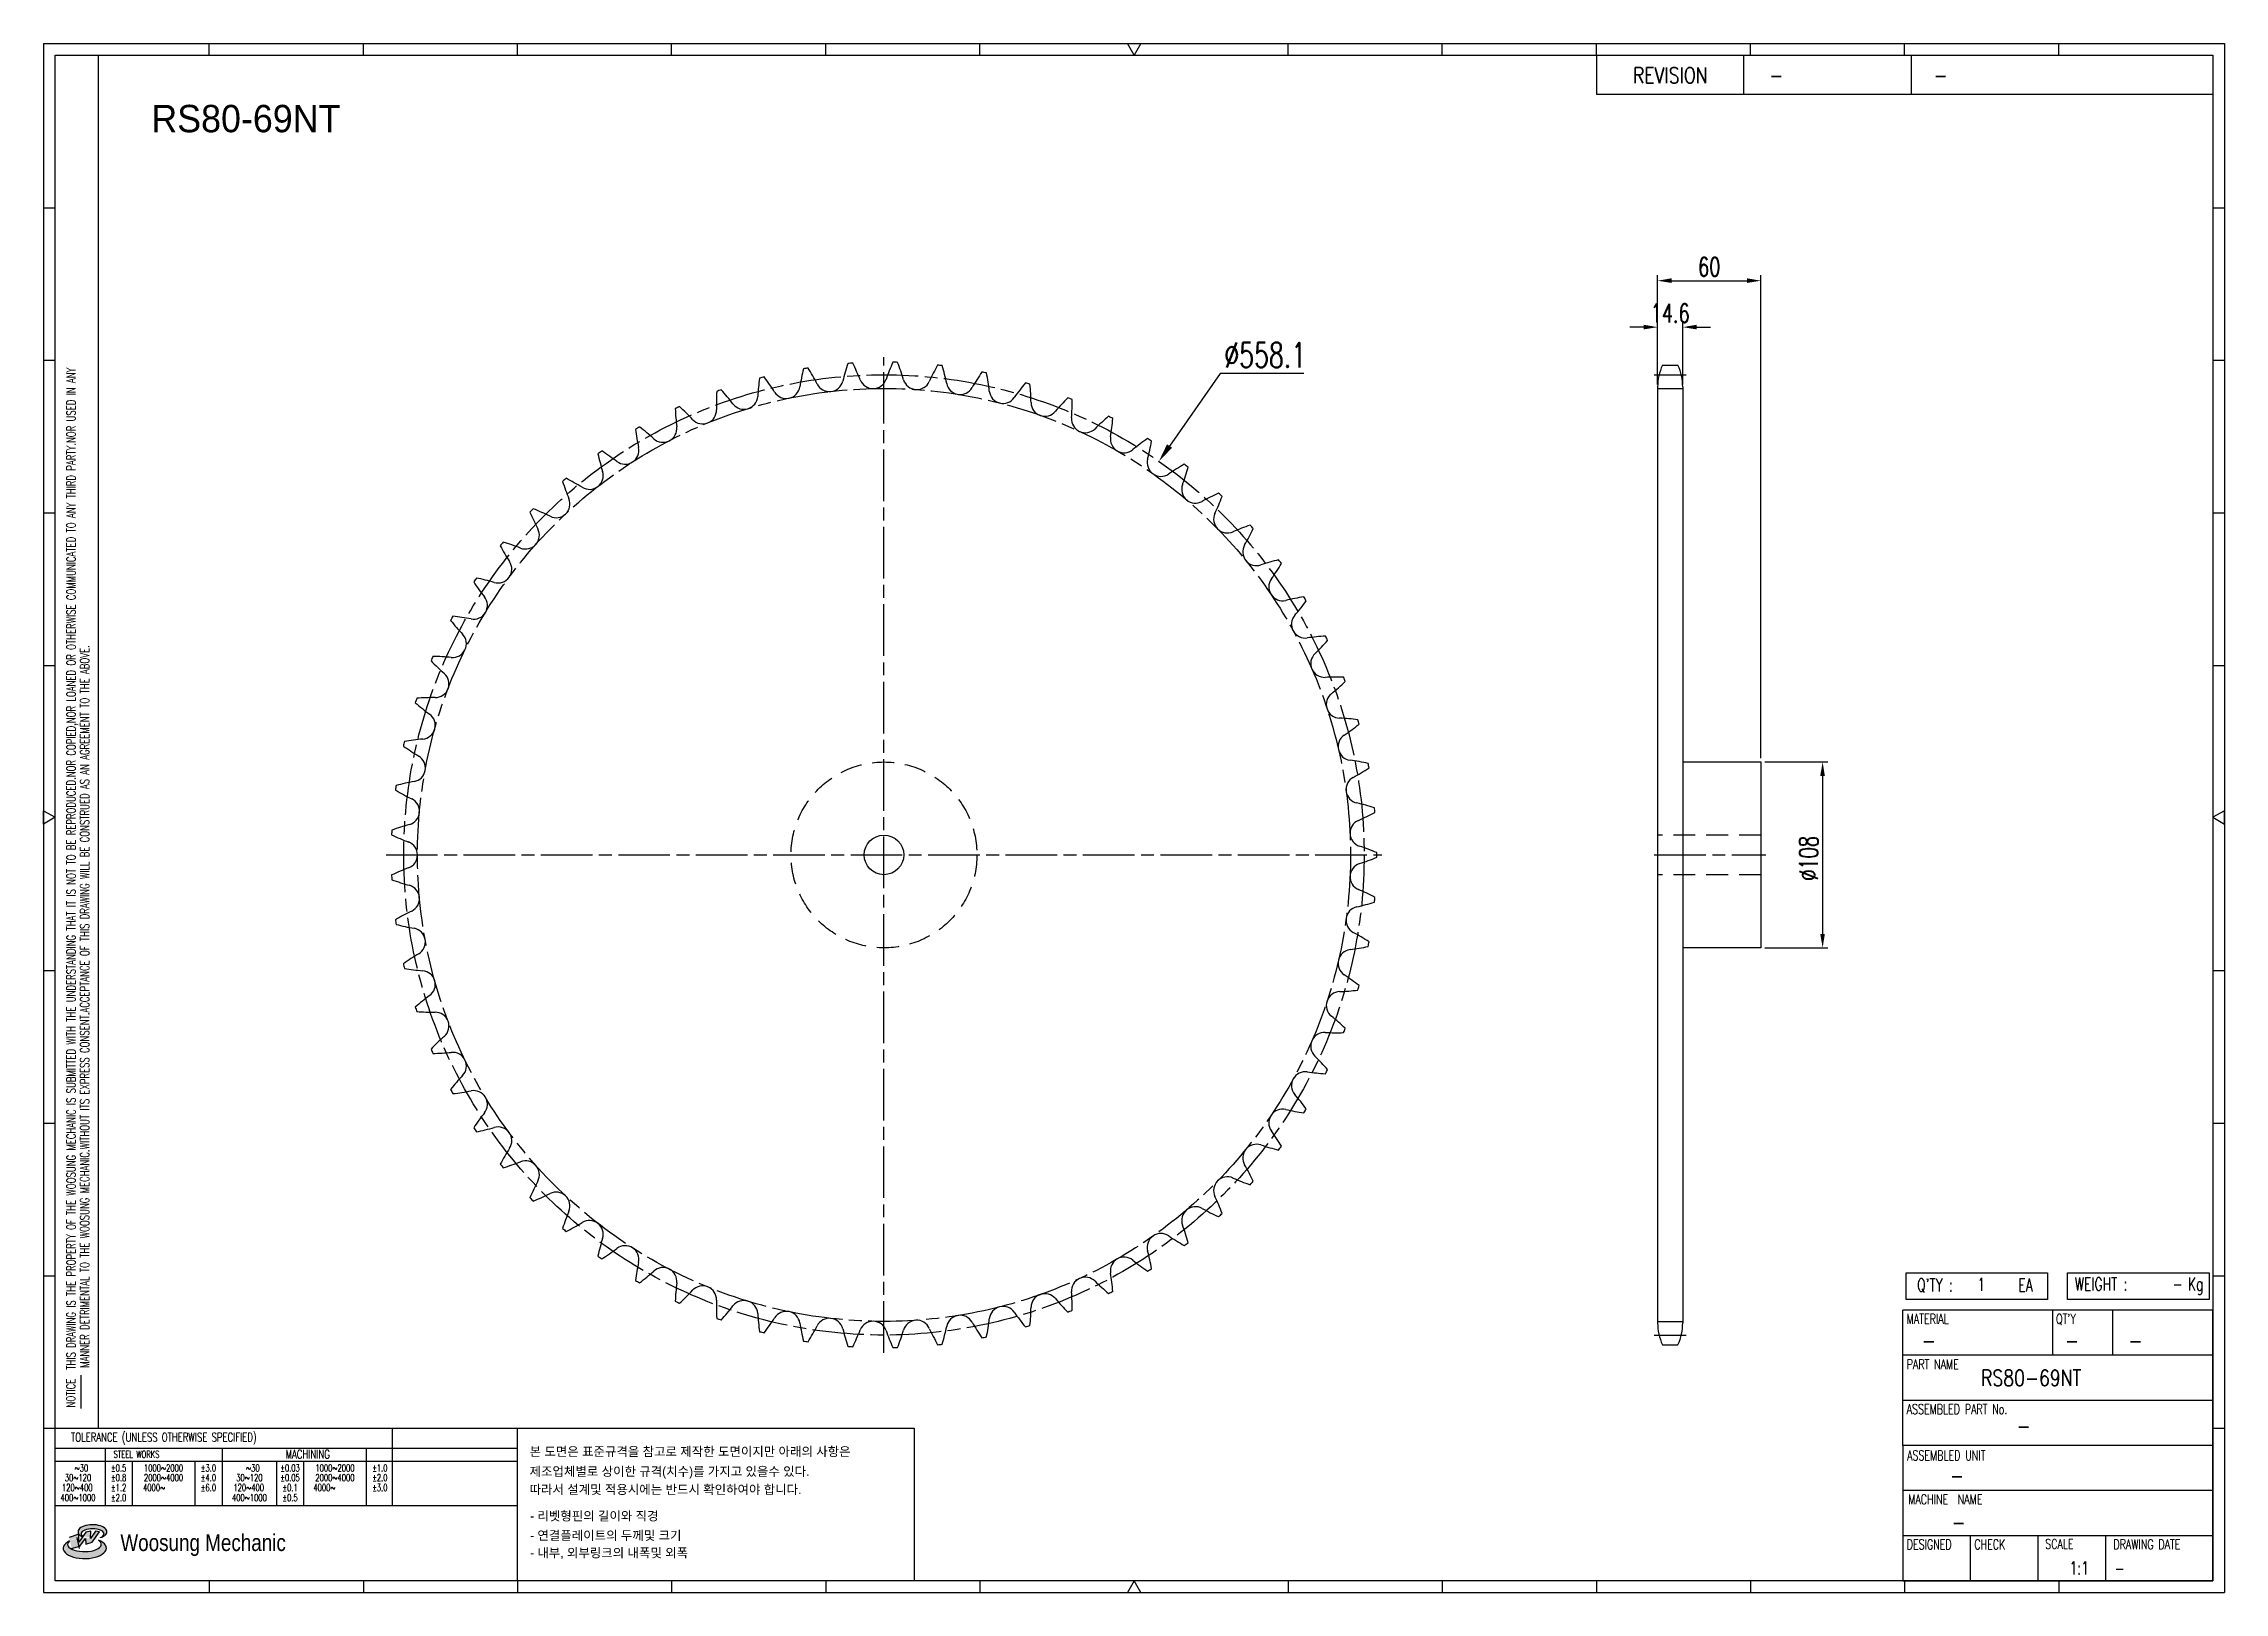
# Model space of a CAD drawing. Header units: millimetres. Extents: x 26814 to 28081, y 33 to 933.
import ezdxf
from ezdxf.enums import TextEntityAlignment as Align

# ---------------------------------------------------------------- set-up
doc = ezdxf.new("R2010")
doc.units = ezdxf.units.MM
for name, pattern in [('AM_ISO08W050', [18, 12, -1.5, 3, -1.5]), ('AM_ISO08W050x2', [9, 6, -0.75, 1.5, -0.75]), ('HIDDEN', [9.525, 6.35, -3.175])]:
    doc.linetypes.add(name, pattern=pattern)
doc.layers.get('Defpoints').update_dxf_attribs({"color": 80})
doc.layers.add('CL2', color=4, linetype='AM_ISO08W050', lineweight=25)
for name, color, linetype in [('HL', 2, 'HIDDEN'), ('LOGO', 7, 'Continuous'), ('S-DIM', 7, 'Continuous'), ('TITLE', 7, 'Continuous')]:
    doc.layers.add(name, color=color, linetype=linetype)
doc.styles.add('HAN', font='ROMANS.shx', dxfattribs={"width": 0.7, "bigfont": 'whgtxt.shx'})
doc.styles.add('HKD_ST2', font='romans.shx', dxfattribs={"width": 0.7, "height": 4, "bigfont": '@extfont2.shx'})
doc.styles.add('HSG', font='SIMPLEX.shx', dxfattribs={"width": 0.7, "bigfont": 'HSG.shx'})
doc.styles.add('MtXpl_', font='Gulim.ttf')
doc.styles.add('SLDTEXTSTYLE4', font='arial.ttf', dxfattribs={"width": 0.8})
doc.dimstyles.new('APP23', dxfattribs={"dimscale": 4.5, "dimtxt": 2.4, "dimasz": 1.8, "dimexe": 0.7, "dimexo": 0.5, "dimgap": 0.6, "dimtad": 1, "dimtoh": 1, "dimdec": 1, "dimrnd": 0.01, "dimzin": 9, "dimdsep": 46, "dimtxsty": 'HSG', "dimcen": 0, "dimclrd": 1, "dimclre": 1, "dimclrt": 256, "dimazin": 2, "dimtp": 1, "dimtm": 1, "dimtfac": 0.5, "dimtdec": 1, "dimtix": 1, "dimtofl": 0, "dimtmove": 0, "dimatfit": 3, "dimfxl": 0, "dimtvp": 1, "dimtolj": 2, "dimlwd": -1, "dimlwe": -1, "dimarcsym": 0})
doc.dimstyles.new('APP28', dxfattribs={"dimscale": 6, "dimtxt": 2.4, "dimasz": 1.8, "dimexe": 0.7, "dimexo": 0.5, "dimgap": 0.6, "dimtad": 1, "dimtoh": 1, "dimdec": 1, "dimrnd": 0.01, "dimzin": 9, "dimdsep": 46, "dimtxsty": 'HSG', "dimcen": 0, "dimclrd": 1, "dimclre": 1, "dimclrt": 256, "dimazin": 2, "dimtp": 1, "dimtm": 1, "dimtfac": 0.5, "dimtdec": 1, "dimtofl": 0, "dimtmove": 0, "dimatfit": 3, "dimfxl": 0, "dimtvp": 1, "dimtolj": 2, "dimlwd": -1, "dimlwe": -1, "dimarcsym": 0})

# ---------------------------------------------------------------- blocks, each defined once
blk = doc.blocks.new('MASTER')
at = {"layer": 'LOGO'}
h = blk.add_hatch(color=10, dxfattribs=at)
h.paths.add_polyline_path([(1.544, 35.177), (1.554, 34.966), (1.779, 35.034), (2.054, 35.422), (1.908, 35.446), (1.728, 35.167), (1.741, 35.439), (1.547, 35.405), (1.292, 35.041), (1.295, 35.33), (0.943, 35.208), (1.03, 34.8), (1.336, 34.885)])
edge = h.paths.add_edge_path()
edge.add_ellipse((1.795, 35.421), major_axis=(-0.53, 0), ratio=0.487785, start_angle=122.36065, end_angle=403.39574)
edge.add_line((1.411, 35.244), (1.419, 35.261))
edge.add_ellipse((1.798, 35.344), major_axis=(-0.423, 0), ratio=0.444396, start_angle=131.58977, end_angle=386.19408, ccw=False)
edge = h.paths.add_edge_path()
edge.add_ellipse((1.512, 34.815), major_axis=(-0.793, 0), ratio=0.480113, start_angle=314.67633, end_angle=590.85213)
edge.add_ellipse((1.501, 34.958), major_axis=(-0.62, 0), ratio=0.43311, start_angle=331.7024, end_angle=574.42495, ccw=False)
at = {"color": 140}
for p, q in [((0, 90.118), (80.15, 90.118)), ((0, 90.118), (0, 33.191)), ((80.15, 90.118), (80.15, 33.191)), ((57.068, 89.693), (57.068, 88.246)), ((62.47, 89.693), (62.47, 88.246)), ((68.635, 89.693), (68.635, 88.246)), ((79.725, 88.246), (57.068, 88.246)), ((68.449, 43.961), (68.449, 44.936)), ((68.449, 44.936), (73.654, 44.936)), ((73.654, 44.936), (73.654, 43.961)), ((74.39, 43.961), (74.39, 44.936)), ((74.39, 44.936), (79.595, 44.936)), ((79.595, 44.936), (79.595, 43.961)), ((68.336, 38.59), (68.336, 43.563)), ((79.725, 43.563), (68.336, 43.563)), ((73.654, 43.961), (68.449, 43.961)), ((73.827, 43.563), (73.827, 41.905)), ((79.595, 43.961), (74.39, 43.961)), ((76.037, 43.563), (76.037, 41.905)), ((79.725, 38.59), (79.725, 43.563)), ((79.725, 41.905), (68.336, 41.905)), ((79.725, 40.248), (68.336, 40.248)), ((68.336, 38.59), (68.336, 33.616)), ((79.725, 38.59), (68.336, 38.59)), ((79.725, 33.616), (79.725, 38.59)), ((79.725, 36.932), (68.336, 36.932)), ((79.725, 35.274), (68.336, 35.274)), ((70.822, 33.616), (70.822, 35.274)), ((73.309, 33.616), (73.309, 35.274)), ((75.796, 33.616), (75.796, 35.274)), ((0, 33.191), (80.15, 33.191)), ((68.336, 33.616), (79.725, 33.616))]:
    blk.add_line(p, q, dxfattribs=at)
for p, q in [((6.089, 89.693), (6.089, 90.118)), ((11.753, 89.693), (11.753, 90.118)), ((17.418, 89.693), (17.418, 90.118)), ((23.082, 89.693), (23.082, 90.118)), ((28.746, 89.693), (28.746, 90.118)), ((34.411, 89.693), (34.411, 90.118)), ((45.739, 89.693), (45.739, 90.118)), ((51.404, 89.693), (51.404, 90.118)), ((57.068, 89.693), (57.068, 90.118)), ((62.732, 89.693), (62.732, 90.118)), ((68.397, 89.693), (68.397, 90.118)), ((74.061, 89.693), (74.061, 90.118)), ((0, 84.085), (0.425, 84.085)), ((79.725, 84.085), (80.15, 84.085)), ((0, 78.478), (0.425, 78.478)), ((79.725, 78.478), (80.15, 78.478)), ((0, 72.87), (0.425, 72.87)), ((79.725, 72.87), (80.15, 72.87)), ((0, 67.262), (0.425, 67.262)), ((79.725, 67.262), (80.15, 67.262)), ((0, 56.047), (0.425, 56.047)), ((79.725, 56.047), (80.15, 56.047)), ((0, 50.439), (0.425, 50.439)), ((79.725, 50.439), (80.15, 50.439)), ((0, 44.832), (0.425, 44.832)), ((79.725, 44.832), (80.15, 44.832)), ((1.377, 39.947), (1.377, 41.174)), ((0, 39.224), (0.425, 39.224)), ((79.725, 39.224), (80.15, 39.224)), ((6.089, 33.616), (6.089, 33.191)), ((11.753, 33.616), (11.753, 33.191)), ((17.418, 33.616), (17.418, 33.191)), ((23.082, 33.616), (23.082, 33.191)), ((28.746, 33.616), (28.746, 33.191)), ((34.411, 33.616), (34.411, 33.191)), ((45.739, 33.616), (45.739, 33.191)), ((51.404, 33.616), (51.404, 33.191)), ((57.068, 33.616), (57.068, 33.191)), ((62.732, 33.616), (62.732, 33.191)), ((68.397, 33.616), (68.397, 33.191)), ((74.061, 33.616), (74.061, 33.191))]:
    blk.add_line(p, q)
at = {"color": 2}
for p, q in [((2.017, 39.224), (2.017, 89.693)), ((0.425, 39.224), (17.418, 39.224)), ((0.425, 38.487), (17.418, 38.487)), ((2.257, 38.487), (2.257, 36.382)), ((6.557, 38.5), (6.557, 36.382)), ((11.857, 38.487), (11.857, 36.382)), ((12.816, 39.224), (12.816, 36.382)), ((17.418, 33.616), (17.418, 39.224)), ((0.425, 38.012), (17.418, 38.012)), ((3.257, 38.012), (3.257, 36.382)), ((5.557, 38.012), (5.557, 36.382)), ((8.557, 38.012), (8.557, 36.382)), ((9.557, 38.026), (9.557, 36.382)), ((0.425, 36.382), (17.418, 36.382))]:
    blk.add_line(p, q, dxfattribs=at)
for points in [[(40.075, 89.693), (39.83, 90.118), (40.32, 90.118)], [(0.425, 61.679), (0, 61.433), (0, 61.924)], [(79.725, 61.679), (80.15, 61.433), (80.15, 61.924)], [(40.075, 33.616), (39.83, 33.191), (40.32, 33.191)]]:
    blk.add_lwpolyline(points, close=True)
at = {"color": 140}
blk.add_lwpolyline([(0.425, 89.693), (79.725, 89.693), (79.725, 33.616), (0.425, 33.616)], close=True, dxfattribs=at)
at = {"layer": 'LOGO'}
for p, q in [((1.295, 35.33), (0.943, 35.208)), ((1.547, 35.405), (1.292, 35.041)), ((1.292, 35.041), (1.295, 35.33)), ((1.741, 35.439), (1.547, 35.405)), ((1.908, 35.446), (1.728, 35.167)), ((1.728, 35.167), (1.741, 35.439)), ((1.779, 35.034), (2.054, 35.422)), ((2.054, 35.422), (1.908, 35.446)), ((1.03, 34.8), (1.336, 34.885)), ((1.224, 35.208), (1.311, 34.8)), ((1.224, 35.208), (1.224, 35.208)), ((1.336, 34.885), (1.544, 35.177)), ((1.419, 35.261), (1.411, 35.244)), ((1.544, 35.177), (1.554, 34.966)), ((1.554, 34.966), (1.779, 35.034))]:
    blk.add_line(p, q, dxfattribs=at)
for centre, major_axis, ratio, start_param, end_param in [((1.795, 35.421), (-0.53, 0), 0.487785, 2.135596, 7.040584), ((1.798, 35.344), (-0.423, 0), 0.444396, 2.296675, 6.740358), ((1.512, 34.815), (-0.793, 0), 0.480113, 5.492138, 10.312315), ((1.501, 34.958), (-0.62, 0), 0.43311, 5.789299, 10.025607)]:
    blk.add_ellipse(centre, major_axis=major_axis, ratio=ratio, start_param=start_param, end_param=end_param, dxfattribs=at)
for s, height, style, width, p in [('REVISION', 0.5806, 'HAN', 0.8, (58.415, 88.664)), ('-', 0.581, 'HAN', 0.8, (63.426, 88.664)), ('-', 0.581, 'HAN', 0.8, (69.468, 88.664)), ("Q'TY : ", 0.4746, 'HKD_ST2', 0.7, (68.857, 44.253)), ('1', 0.475, 'HKD_ST2', 0.7, (71.071, 44.275)), ('EA', 0.4746, 'HKD_ST2', 0.7, (72.578, 44.253)), ('WEIGHT : ', 0.4746, 'HKD_ST2', 0.7, (74.65, 44.286)), ('Kg', 0.4746, 'HKD_ST2', 0.7, (78.807, 44.286)), ('-', 0.581, 'HAN', 0.8, (69.029, 42.157)), ('-', 0.581, 'HAN', 0.8, (74.289, 42.157)), ('-', 0.581, 'HAN', 0.8, (76.623, 42.157)), ('-', 0.581, 'HAN', 0.8, (72.515, 39.013)), ('-', 0.581, 'HAN', 0.8, (70.067, 37.189)), ('-', 0.581, 'HAN', 0.8, (70.126, 35.48)), ('1:1', 0.4746, 'HKD_ST2', 0.7, (74.458, 33.848)), ('-', 0.475, 'HKD_ST2', 0.7, (76.112, 33.837))]:
    blk.add_text(s, height=height, dxfattribs=dict(style=style, width=width)).set_placement(p)
at = {"color": 6, "style": 'HKD_ST2', "width": 0.7}
for s, p in [(' THIS DRAWING IS THE PROPERTY OF THE WOOSUNG MECHANIC IS SUBMITTED WITH THE UNDERSTANDING THAT IT IS NOT TO BE REPRODUCED.NOR COPIED,NOR LOANED OR OTHERWISE COMMUNICATED TO ANY THIRD PARTY.NOR USED IN ANY', (1.173, 41.217)), ('MANNER DETRIMENTAL TO THE WOOSUNG MECHANIC.WITHOUT ITS EXPRESS CONSENT.ACCEPTANCE OF THIS DRAWING WILL BE CONSTRUED AS AN AGREEMENT TO THE ABOVE.', (1.672, 41.447))]:
    blk.add_text(s, height=0.326266, rotation=90, dxfattribs=at).set_placement(p)
at = {"style": 'HKD_ST2', "width": 0.7}
blk.add_text('-', height=0.475, dxfattribs=at).set_placement((78.613, 44.286), align=Align.RIGHT)
at = {"color": 254, "style": 'HKD_ST2', "width": 0.7}
for s, height, p in [('MATERIAL', 0.3651, (68.474, 43.425)), ("QT'Y", 0.3651, (73.965, 43.425)), ('PART NAME', 0.3651, (68.474, 41.756)), ('ASSEMBLED PART No.', 0.36511, (68.474, 40.109)), ('ASSEMBLED UNIT', 0.36511, (68.49, 38.408)), ('MACHINE  NAME', 0.36511, (68.532, 36.794)), ('DESIGNED', 0.3651, (68.474, 35.136)), ('CHECK', 0.3651, (70.961, 35.136)), ('SCALE', 0.3651, (73.566, 35.153)), ('DRAWING DATE', 0.36511, (76.071, 35.141))]:
    blk.add_text(s, height=height, dxfattribs=at).set_placement(p, align=Align.TOP_LEFT)
at = {"style": 'HKD_ST2', "width": 0.7}
blk.add_text('NOTICE', height=0.3263, rotation=90, dxfattribs=at).set_placement((1.163, 39.988))
blk.add_text('TOLERANCE (UNLESS OTHERWISE SPECIFIED)', height=0.32627, dxfattribs=at).set_placement((4.417, 38.896), align=Align.MIDDLE_CENTER)
at = {"color": 4, "style": 'HKD_ST2', "width": 0.7}
for s, height, p in [('%%12630', 0.261, (1.389, 37.762)), ('1000%%1262000', 0.26101, (4.407, 37.762)), ('%%12630', 0.261, (7.689, 37.762)), ('1000%%1262000', 0.26101, (10.707, 37.762)), ('120%%126400', 0.26101, (1.237, 37.045)), ('30%%126120', 0.261, (1.263, 37.411)), ('4000%%126', 0.261, (4.061, 37.045)), ('2000%%1264000', 0.26101, (4.407, 37.411)), ('120%%126400', 0.26101, (7.537, 37.045)), ('30%%126120', 0.261, (7.563, 37.411)), ('4000%%126', 0.261, (10.321, 37.045)), ('2000%%1264000', 0.26101, (10.707, 37.411)), ('400%%1261000', 0.26101, (1.263, 36.67)), ('400%%1261000', 0.26101, (7.563, 36.67))]:
    blk.add_text(s, height=height, dxfattribs=at).set_placement(p, align=Align.MIDDLE_CENTER)
for s, height, p in [('%%P0.5', 0.261, (2.757, 37.762)), ('STEEL WORKS', 0.26101, (3.416, 38.268)), ('%%P3.0', 0.261, (6.057, 37.762)), ('%%P0.03', 0.261, (9.057, 37.762)), ('MACHINING', 0.3263, (9.707, 38.27)), ('%%P1.0', 0.261, (12.357, 37.762)), ('%%P0.8', 0.261, (2.757, 37.411)), ('%%P1.2', 0.261, (2.757, 37.045)), ('%%P4.0', 0.261, (6.057, 37.411)), ('%%P6.0', 0.261, (6.057, 37.045)), ('%%P0.05', 0.261, (9.057, 37.411)), ('%%P0.1', 0.261, (9.057, 37.045)), ('%%P2.0', 0.261, (12.357, 37.411)), ('%%P3.0', 0.261, (12.357, 37.045)), ('%%P2.0', 0.261, (2.757, 36.67)), ('%%P0.5', 0.261, (9.057, 36.67))]:
    blk.add_text(s, height=height, dxfattribs=at).set_placement(p, align=Align.MIDDLE)
at = {"color": 1, "style": 'SLDTEXTSTYLE4', "width": 0.8}
blk.add_text('Woosung Mechanic', height=0.61957, dxfattribs=at).set_placement((2.822, 34.711))
blk = doc.blocks.new('*D3')
at = {"layer": 'Defpoints', "color": 0, "transparency": 16777216}
for p in [(27766.7, 767.9), (27752.1, 732.3), (27766.7, 732.3)]:
    blk.add_point(p, dxfattribs=at)
at = {"layer": 'S-DIM', "color": 1, "transparency": 16777216}
for p, q in [((27744, 767.9), (27735.9, 767.9)), ((27752.1, 734.5), (27752.1, 771.1)), ((27766.7, 734.5), (27766.7, 771.1)), ((27774.8, 767.9), (27782.9, 767.9))]:
    blk.add_line(p, q, dxfattribs=at)
for points in [[(27744, 769.3), (27744, 766.6), (27752.1, 767.9)], [(27774.8, 769.3), (27774.8, 766.6), (27766.7, 767.9)]]:
    blk.add_solid(points, dxfattribs=at)
at = {"layer": 'S-DIM', "transparency": 16777216, "insert": (27759.4, 776), "char_height": 10.8, "attachment_point": 5, "style": 'HSG'}
blk.add_mtext('\\A2;14.6', dxfattribs=at)
blk = doc.blocks.new('*D4')
at = {"layer": 'Defpoints', "color": 0, "transparency": 16777216}
for p in [(27812.1, 794.9), (27752.1, 732.3), (27812.1, 515.2)]:
    blk.add_point(p, dxfattribs=at)
at = {"layer": 'S-DIM', "color": 1, "transparency": 16777216}
for p, q in [((27752.1, 734.5), (27752.1, 798.1)), ((27760.2, 794.9), (27804, 794.9)), ((27812.1, 517.4), (27812.1, 798.1))]:
    blk.add_line(p, q, dxfattribs=at)
for points in [[(27760.2, 796.3), (27760.2, 793.6), (27752.1, 794.9)], [(27804, 796.3), (27804, 793.6), (27812.1, 794.9)]]:
    blk.add_solid(points, dxfattribs=at)
at = {"layer": 'S-DIM', "transparency": 16777216, "insert": (27782.1, 803), "char_height": 10.8, "attachment_point": 5, "style": 'HSG'}
blk.add_mtext('\\A2;60', dxfattribs=at)
blk = doc.blocks.new('*D5')
at = {"layer": 'Defpoints', "color": 0, "transparency": 16777216}
for p in [(27462.3, 690), (27142.8, 232.4)]:
    blk.add_point(p, dxfattribs=at)
at = {"layer": 'S-DIM', "color": 1, "transparency": 16777216}
for p, q in [((27497.9, 740.9), (27468.5, 698.8)), ((27546.6, 740.9), (27497.9, 740.9))]:
    blk.add_line(p, q, dxfattribs=at)
blk.add_solid([(27467, 699.8), (27470, 697.8), (27462.3, 690)], dxfattribs=at)
at = {"layer": 'S-DIM', "transparency": 16777216, "insert": (27524.1, 751.7), "char_height": 14.4, "attachment_point": 5, "style": 'HSG'}
blk.add_mtext('\\A2;∅558.1', dxfattribs=at)
blk = doc.blocks.new('*D2')
at = {"layer": 'Defpoints', "color": 0, "transparency": 16777216}
for p in [(27812.1, 515.2), (27812.1, 407.2), (27848, 407.2)]:
    blk.add_point(p, dxfattribs=at)
at = {"layer": 'S-DIM', "color": 1, "transparency": 16777216}
for p, q in [((27814.4, 515.2), (27851.1, 515.2)), ((27848, 507.1), (27848, 415.3)), ((27814.4, 407.2), (27851.1, 407.2))]:
    blk.add_line(p, q, dxfattribs=at)
for points in [[(27846.6, 507.1), (27849.3, 507.1), (27848, 515.2)], [(27846.6, 415.3), (27849.3, 415.3), (27848, 407.2)]]:
    blk.add_solid(points, dxfattribs=at)
at = {"layer": 'S-DIM', "transparency": 16777216, "insert": (27839.9, 459.2), "char_height": 10.8, "attachment_point": 5, "rotation": 90, "style": 'HSG'}
blk.add_mtext('\\A2;%%c108', dxfattribs=at)

msp = doc.modelspace()

# ---------------------------------------------------------------- linework, layer by layer
for p, q in [((27754.9, 745.84), (27763.9, 745.84)), ((27752.1, 733.14), (27752.1, 189.26)), ((27766.7, 733.14), (27766.7, 189.26)), ((27766.7, 515.2), (27812.1, 515.2)), ((27812.1, 515.2), (27812.1, 407.2)), ((27812.1, 407.2), (27766.7, 407.2)), ((27754.9, 176.56), (27763.9, 176.56))]:
    msp.add_line(p, q)
at = {"color": 140}
msp.add_lwpolyline([(27089.59, 128), (27320.11, 128), (27320.11, 39.33), (27089.59, 39.33)], close=True, dxfattribs=at)
msp.add_circle((27302.54, 461.2), 11.5)
for centre, radius, start, end in [((27364.16, 718.94), 135.3, 171.77811, 176.30435), ((27302.54, 461.2), 286.36, 104.07366, 104.622), ((27124.74, 657.69), 135.3, 32.3913, 36.91754), ((27387.34, 712.26), 135.3, 166.56072, 171.08696), ((27302.54, 461.2), 286.36, 98.85627, 99.4046), ((27143.34, 673.05), 135.3, 27.17391, 31.70015), ((27270.84, 738.5), 8.02, 207.17391, 345.86957), ((27409.82, 703.51), 135.3, 161.34333, 165.86957), ((27302.54, 461.2), 286.36, 93.63887, 94.18721), ((27163.27, 686.65), 135.3, 21.95652, 26.48276), ((27296.19, 740.24), 8.02, 201.95652, 340.65217), ((27431.41, 692.75), 135.3, 156.12593, 160.65217), ((27302.54, 461.2), 286.36, 88.42148, 88.96982), ((27184.34, 698.38), 135.3, 16.73913, 21.26537), ((27321.59, 739.66), 8.02, 196.73913, 335.43478), ((27451.93, 680.08), 135.3, 150.90854, 155.43478), ((27302.54, 461.2), 286.36, 83.20409, 83.75243), ((27206.4, 708.14), 135.3, 11.52174, 16.04798), ((27346.83, 736.77), 8.02, 191.52174, 330.21739), ((27471.22, 665.58), 135.3, 145.69115, 150.21739), ((27302.54, 461.2), 286.36, 77.9867, 78.53504), ((27229.26, 715.86), 135.3, 6.30435, 10.83059), ((27489.11, 649.4), 135.3, 140.47376, 145), ((27302.54, 461.2), 286.36, 72.76931, 73.31765), ((27782.3, 733.14), 30.2, 155.13196, 180), ((27736.5, 733.14), 30.2, 0, 24.86804), ((27340.47, 723.47), 135.3, 176.9955, 181.52174), ((27302.54, 461.2), 286.36, 109.29105, 109.83939), ((27107.6, 640.71), 135.3, 37.6087, 42.13494), ((27221.14, 728.17), 8.02, 217.6087, 356.30435), ((27245.75, 734.47), 8.02, 212.3913, 351.08696), ((27371.71, 731.6), 8.02, 186.30435, 325), ((27252.72, 721.47), 135.3, 1.08696, 5.6132), ((27396.01, 724.19), 8.02, 181.08696, 319.78261), ((27505.45, 631.65), 135.3, 135.25637, 139.78261), ((27302.54, 461.2), 286.36, 67.55192, 68.10026), ((27276.59, 724.93), 135.3, 355.86957, 0.39581), ((27302.54, 461.2), 286.36, 119.72583, 120.27417), ((27078.32, 602.44), 135.3, 48.04348, 52.56972), ((27174.13, 709.02), 8.02, 228.04348, 6.73913), ((27302.54, 461.2), 286.36, 114.50844, 115.05678), ((27316.46, 725.83), 135.3, 182.21289, 186.73913), ((27092.09, 622.24), 135.3, 42.82609, 47.35233), ((27197.2, 719.67), 8.02, 222.82609, 1.52174), ((27419.54, 714.6), 8.02, 175.86957, 314.56522), ((27520.11, 612.5), 135.3, 130.03898, 134.56522), ((27302.54, 461.2), 286.36, 62.33453, 62.88286), ((27300.68, 726.19), 135.3, 350.65217, 355.17841), ((27152.13, 696.31), 8.02, 233.26087, 11.95652), ((27292.34, 726), 135.3, 187.43028, 191.95652), ((27442.1, 702.91), 8.02, 170.65217, 309.34783), ((27532.96, 592.09), 135.3, 124.82159, 129.34783), ((27302.54, 461.2), 286.36, 57.11714, 57.66547), ((27324.79, 725.26), 135.3, 345.43478, 349.96102), ((27302.54, 461.2), 286.36, 124.94322, 125.49156), ((27268.3, 723.98), 135.3, 192.64767, 197.17391), ((27066.4, 581.46), 135.3, 53.26087, 57.78711), ((27463.5, 689.22), 8.02, 165.43478, 304.13043), ((27543.91, 570.59), 135.3, 119.60419, 124.13043), ((27348.71, 722.15), 135.3, 340.21739, 344.74363), ((27302.54, 461.2), 286.36, 51.89974, 52.44808), ((27302.54, 461.2), 286.36, 130.16061, 130.70895), ((27244.54, 719.77), 135.3, 197.86506, 202.3913), ((27056.44, 559.49), 135.3, 58.47826, 63.0045), ((27131.37, 681.66), 8.02, 238.47826, 17.17391), ((27483.57, 673.64), 8.02, 160.21739, 298.91304), ((27302.54, 461.2), 286.36, 135.378, 135.92634), ((27221.27, 713.43), 135.3, 203.08246, 207.6087), ((27048.52, 536.7), 135.3, 63.69565, 68.22189), ((27112.03, 665.18), 8.02, 243.69565, 22.3913), ((27552.86, 548.19), 135.3, 114.3868, 118.91304), ((27502.14, 656.3), 8.02, 155, 293.69565), ((27372.25, 716.87), 135.3, 335, 339.52624), ((27302.54, 461.2), 286.36, 46.68235, 47.23069), ((27094.27, 647.01), 8.02, 248.91304, 27.6087), ((27559.73, 525.06), 135.3, 109.16941, 113.69565), ((27395.21, 709.47), 135.3, 329.78261, 334.30885), ((27302.54, 461.2), 286.36, 41.46496, 42.0133), ((27302.54, 461.2), 286.36, 140.5954, 141.14373), ((27198.67, 704.99), 135.3, 208.29985, 212.82609), ((27042.71, 513.29), 135.3, 68.91304, 73.43928), ((27519.05, 637.34), 8.02, 149.78261, 288.47826), ((27302.54, 461.2), 286.36, 145.81279, 146.36113), ((27039.05, 489.45), 135.3, 74.13043, 78.65667), ((27078.24, 627.3), 8.02, 254.13043, 32.82609), ((27564.47, 501.41), 135.3, 103.95202, 108.47826), ((27534.17, 616.92), 8.02, 144.56522, 283.26087), ((27417.4, 700.01), 135.3, 324.56522, 329.09146), ((27302.54, 461.2), 286.36, 36.24757, 36.79591), ((27064.06, 606.22), 8.02, 259.34783, 38.04348), ((27176.93, 694.54), 135.3, 213.51724, 218.04348), ((27567.05, 477.43), 135.3, 98.73463, 103.26087), ((27438.64, 688.58), 135.3, 319.34783, 323.87407), ((27302.54, 461.2), 286.36, 31.03018, 31.57852), ((27302.54, 461.2), 286.36, 151.03018, 151.57852), ((27156.23, 682.15), 135.3, 218.73463, 223.26087), ((27037.57, 465.37), 135.3, 79.34783, 83.87407), ((27547.37, 595.21), 8.02, 139.34783, 278.04348), ((27051.86, 583.93), 8.02, 264.56522, 43.26087), ((27567.43, 453.31), 135.3, 93.51724, 98.04348), ((27458.75, 675.26), 135.3, 314.13043, 318.65667), ((27302.54, 461.2), 286.36, 25.81279, 26.36113), ((27302.54, 461.2), 286.36, 156.24757, 156.79591), ((27136.75, 667.93), 135.3, 223.95202, 228.47826), ((27038.29, 441.26), 135.3, 84.56522, 89.09146), ((27558.54, 572.39), 8.02, 134.13043, 272.82609), ((27041.74, 560.63), 8.02, 269.78261, 48.47826), ((27565.61, 429.25), 135.3, 88.29985, 92.82609), ((27477.57, 660.17), 135.3, 308.91304, 313.43928), ((27302.54, 461.2), 286.36, 20.5954, 21.14373), ((27302.54, 461.2), 286.36, 161.46496, 162.0133), ((27118.64, 652), 135.3, 229.16941, 233.69565), ((27041.2, 417.31), 135.3, 89.78261, 94.30885), ((27567.6, 548.65), 8.02, 128.91304, 267.6087), ((27033.78, 536.5), 8.02, 275, 53.69565), ((27561.62, 405.46), 135.3, 83.08246, 87.6087), ((27494.94, 643.43), 135.3, 303.69565, 308.22189), ((27302.54, 461.2), 286.36, 15.378, 15.92634), ((27302.54, 461.2), 286.36, 166.68235, 167.23069), ((27102.05, 634.48), 135.3, 234.3868, 238.91304), ((27046.27, 393.73), 135.3, 95, 99.52624), ((27574.45, 524.19), 8.02, 123.69565, 262.3913), ((27028.05, 511.75), 8.02, 280.21739, 58.91304), ((27555.47, 382.13), 135.3, 77.86506, 82.3913), ((27510.72, 625.18), 135.3, 298.47826, 303.0045), ((27302.54, 461.2), 286.36, 10.16061, 10.70895), ((27302.54, 461.2), 286.36, 171.89974, 172.44808), ((27087.12, 615.53), 135.3, 239.60419, 244.13043), ((27053.47, 370.7), 135.3, 100.21739, 104.74363), ((27579.05, 499.2), 8.02, 118.47826, 257.17391), ((27024.59, 486.58), 8.02, 285.43478, 64.13043), ((27547.24, 359.46), 135.3, 72.64767, 77.17391), ((27524.76, 605.57), 135.3, 293.26087, 297.78711), ((27302.54, 461.2), 286.36, 4.94322, 5.49156), ((27302.54, 461.2), 286.36, 177.11714, 177.66547), ((27073.98, 595.3), 135.3, 244.82159, 249.34783), ((27062.73, 348.43), 135.3, 105.43478, 109.96102), ((27581.36, 473.9), 8.02, 113.26087, 251.95652), ((27023.43, 461.2), 8.02, 290.65217, 69.34783), ((27536.97, 337.63), 135.3, 67.43028, 71.95652), ((27536.97, 584.76), 135.3, 288.04348, 292.56972), ((27302.54, 461.2), 286.36, 359.72583, 0.27417), ((27073.98, 327.09), 135.3, 110.65217, 115.17841), ((27302.54, 461.2), 286.36, 182.33453, 182.88286), ((27062.73, 573.96), 135.3, 250.03898, 254.56522), ((27024.59, 435.82), 8.02, 295.86957, 74.56522), ((27581.36, 448.49), 8.02, 108.04348, 246.73913), ((27579.05, 423.19), 8.02, 102.82609, 241.52174), ((27547.24, 562.93), 135.3, 282.82609, 287.35233), ((27524.76, 316.83), 135.3, 62.21289, 66.73913), ((27302.54, 461.2), 286.36, 354.50844, 355.05678), ((27087.12, 306.86), 135.3, 115.86957, 120.39581), ((27302.54, 461.2), 286.36, 187.55192, 188.10026), ((27053.47, 551.69), 135.3, 255.25637, 259.78261), ((27028.05, 410.65), 8.02, 301.08696, 79.78261), ((27574.45, 398.2), 8.02, 97.6087, 236.30435), ((27555.47, 540.26), 135.3, 277.6087, 282.13494), ((27510.72, 297.22), 135.3, 56.9955, 61.52174), ((27302.54, 461.2), 286.36, 349.29105, 349.83939), ((27102.05, 287.91), 135.3, 121.08696, 125.6132), ((27302.54, 461.2), 286.36, 192.76931, 193.31765), ((27046.27, 528.67), 135.3, 260.47376, 265), ((27033.78, 385.89), 8.02, 306.30435, 85), ((27567.6, 373.74), 8.02, 92.3913, 231.08696), ((27561.62, 516.93), 135.3, 272.3913, 276.91754), ((27494.94, 278.96), 135.3, 51.77811, 56.30435), ((27302.54, 461.2), 286.36, 344.07366, 344.622), ((27118.64, 270.4), 135.3, 126.30435, 130.83059), ((27302.54, 461.2), 286.36, 197.9867, 198.53504), ((27041.2, 505.08), 135.3, 265.69115, 270.21739), ((27041.74, 361.77), 8.02, 311.52174, 90.21739), ((27136.75, 254.46), 135.3, 131.52174, 136.04798), ((27558.54, 350), 8.02, 87.17391, 225.86957), ((27565.61, 493.14), 135.3, 267.17391, 271.70015), ((27477.57, 262.22), 135.3, 46.56072, 51.08696), ((27302.54, 461.2), 286.36, 338.85627, 339.4046), ((27302.54, 461.2), 286.36, 203.20409, 203.75243), ((27038.29, 481.13), 135.3, 270.90854, 275.43478), ((27051.86, 338.46), 8.02, 316.73913, 95.43478), ((27458.75, 247.13), 135.3, 41.34333, 45.86957), ((27156.23, 240.24), 135.3, 136.73913, 141.26537), ((27547.37, 327.18), 8.02, 81.95652, 220.65217), ((27567.43, 469.09), 135.3, 261.95652, 266.48276), ((27302.54, 461.2), 286.36, 333.63887, 334.18721), ((27302.54, 461.2), 286.36, 208.42148, 208.96982), ((27037.57, 457.02), 135.3, 276.12593, 280.65217), ((27064.06, 316.18), 8.02, 321.95652, 100.65217), ((27438.64, 233.81), 135.3, 36.12593, 40.65217), ((27176.93, 227.85), 135.3, 141.95652, 146.48276), ((27534.17, 305.47), 8.02, 76.73913, 215.43478), ((27567.05, 444.97), 135.3, 256.73913, 261.26537), ((27302.54, 461.2), 286.36, 328.42148, 328.96982), ((27302.54, 461.2), 286.36, 213.63887, 214.18721), ((27039.05, 432.94), 135.3, 281.34333, 285.86957), ((27078.24, 295.09), 8.02, 327.17391, 105.86957), ((27519.05, 285.05), 8.02, 71.52174, 210.21739), ((27564.47, 420.98), 135.3, 251.52174, 256.04798), ((27417.4, 222.38), 135.3, 30.90854, 35.43478), ((27302.54, 461.2), 286.36, 323.20409, 323.75243), ((27198.67, 217.4), 135.3, 147.17391, 151.70015), ((27302.54, 461.2), 286.36, 218.85627, 219.4046), ((27042.71, 409.1), 135.3, 286.56072, 291.08696), ((27094.27, 275.38), 8.02, 332.3913, 111.08696), ((27395.21, 212.92), 135.3, 25.69115, 30.21739), ((27221.27, 208.96), 135.3, 152.3913, 156.91754), ((27502.14, 266.09), 8.02, 66.30435, 205), ((27559.73, 397.33), 135.3, 246.30435, 250.83059), ((27302.54, 461.2), 286.36, 317.9867, 318.53504), ((27302.54, 461.2), 286.36, 224.07366, 224.622), ((27048.52, 385.69), 135.3, 291.77811, 296.30435), ((27112.03, 257.21), 8.02, 337.6087, 116.30435), ((27244.54, 202.62), 135.3, 157.6087, 162.13494), ((27483.57, 248.75), 8.02, 61.08696, 199.78261), ((27552.86, 374.21), 135.3, 241.08696, 245.6132), ((27372.25, 205.53), 135.3, 20.47376, 25), ((27302.54, 461.2), 286.36, 229.29105, 229.83939), ((27056.44, 362.9), 135.3, 296.9955, 301.52174), ((27131.37, 240.73), 8.02, 342.82609, 121.52174), ((27463.5, 233.17), 8.02, 55.86957, 194.56522), ((27348.71, 200.25), 135.3, 15.25637, 19.78261), ((27302.54, 461.2), 286.36, 312.76931, 313.31765), ((27268.3, 198.42), 135.3, 162.82609, 167.35233), ((27066.4, 340.93), 135.3, 302.21289, 306.73913), ((27152.13, 226.08), 8.02, 348.04348, 126.73913), ((27324.79, 197.13), 135.3, 10.03898, 14.56522), ((27543.91, 351.8), 135.3, 235.86957, 240.39581), ((27302.54, 461.2), 286.36, 307.55192, 308.10026), ((27302.54, 461.2), 286.36, 234.50844, 235.05678), ((27292.34, 196.39), 135.3, 168.04348, 172.56972), ((27078.32, 319.96), 135.3, 307.43028, 311.95652), ((27174.13, 213.38), 8.02, 353.26087, 131.95652), ((27419.54, 207.79), 8.02, 45.43478, 184.13043), ((27442.1, 219.48), 8.02, 50.65217, 189.34783), ((27300.68, 196.2), 135.3, 4.82159, 9.34783), ((27532.96, 330.31), 135.3, 230.65217, 235.17841), ((27302.54, 461.2), 286.36, 302.33453, 302.88286), ((27302.54, 461.2), 286.36, 239.72583, 240.27417), ((27316.46, 196.56), 135.3, 173.26087, 177.78711), ((27092.09, 300.15), 135.3, 312.64767, 317.17391), ((27197.2, 202.73), 8.02, 358.47826, 137.17391), ((27396.01, 198.2), 8.02, 40.21739, 178.91304), ((27505.45, 290.74), 135.3, 220.21739, 224.74363), ((27276.59, 197.47), 135.3, 359.60419, 4.13043), ((27520.11, 309.9), 135.3, 225.43478, 229.96102), ((27302.54, 461.2), 286.36, 297.11714, 297.66547), ((27302.54, 461.2), 286.36, 244.94322, 245.49156), ((27340.47, 198.92), 135.3, 178.47826, 183.0045), ((27302.54, 461.2), 286.36, 250.16061, 250.70895), ((27107.6, 281.68), 135.3, 317.86506, 322.3913), ((27221.14, 194.22), 8.02, 3.69565, 142.3913), ((27364.16, 203.46), 135.3, 183.69565, 188.22189), ((27124.74, 264.7), 135.3, 323.08246, 327.6087), ((27245.75, 187.92), 8.02, 8.91304, 147.6087), ((27270.84, 183.89), 8.02, 14.13043, 152.82609), ((27296.19, 182.16), 8.02, 19.34783, 158.04348), ((27321.59, 182.74), 8.02, 24.56522, 163.26087), ((27346.83, 185.62), 8.02, 29.78261, 168.47826), ((27229.26, 206.53), 135.3, 349.16941, 353.69565), ((27371.71, 190.79), 8.02, 35, 173.69565), ((27489.11, 272.99), 135.3, 215, 219.52624), ((27252.72, 200.92), 135.3, 354.3868, 358.91304), ((27302.54, 461.2), 286.36, 291.89974, 292.44808), ((27302.54, 461.2), 286.36, 255.378, 255.92634), ((27387.34, 210.13), 135.3, 188.91304, 193.43928), ((27302.54, 461.2), 286.36, 260.5954, 261.14373), ((27143.34, 249.34), 135.3, 328.29985, 332.82609), ((27409.82, 218.88), 135.3, 194.13043, 198.65667), ((27163.27, 235.74), 135.3, 333.51724, 338.04348), ((27431.41, 229.64), 135.3, 199.34783, 203.87407), ((27184.34, 224.01), 135.3, 338.73463, 343.26087), ((27451.93, 242.32), 135.3, 204.56522, 209.09146), ((27206.4, 214.25), 135.3, 343.95202, 348.47826), ((27471.22, 256.81), 135.3, 209.78261, 214.30885), ((27302.54, 461.2), 286.36, 281.46496, 282.0133), ((27302.54, 461.2), 286.36, 286.68235, 287.23069), ((27782.3, 189.26), 30.2, 180, 204.86804), ((27736.5, 189.26), 30.2, 335.13196, 0), ((27302.54, 461.2), 286.36, 265.81279, 266.36113), ((27302.54, 461.2), 286.36, 271.03018, 271.57852), ((27302.54, 461.2), 286.36, 276.24757, 276.79591)]:
    msp.add_arc(centre, radius, start, end)
at = {"layer": 'CL2', "linetype": 'AM_ISO08W050x2', "ltscale": 5}
for p, q in [((27302.54, 171.83), (27302.54, 750.56)), ((27750.16, 740.23), (27768.65, 740.23)), ((27752.1, 732.29), (27766.7, 732.29)), ((27013.18, 461.2), (27591.9, 461.2)), ((27750.16, 461.2), (27814.92, 461.2)), ((27752.1, 190.11), (27766.7, 190.11)), ((27750.16, 182.17), (27768.65, 182.17))]:
    msp.add_line(p, q, dxfattribs=at)
for radius in [279.03, 271.09]:
    msp.add_circle((27302.54, 461.2), radius, dxfattribs=at)
at = {"layer": 'HL', "linetype": 'HIDDEN', "ltscale": 2}
for p, q in [((27812.1, 472.7), (27752.1, 472.7)), ((27812.1, 449.7), (27752.1, 449.7))]:
    msp.add_line(p, q, dxfattribs=at)
at = {"layer": 'HL', "ltscale": 2}
msp.add_circle((27302.54, 461.2), 54, dxfattribs=at)

# ---------------------------------------------------------------- block references
at = {"color": 140, "xscale": 15.81103464176613, "yscale": 15.81103464176613, "zscale": 15.81103464176613}
msp.add_blockref('MASTER', (26814.2, -492.17), dxfattribs=at)

# ---------------------------------------------------------------- texts
at = {"style": 'HAN', "width": 0.8}
msp.add_text('RS80-69NT', height=9.18, dxfattribs=at).set_placement((27940.06, 152.69))
at = {"color": 140, "style": 'MtXpl_'}
for s, p in [('본 도면은 표준규격을 참고로 제작한 도면이지만 아래의 사항은', (27096.6, 111.84)), ('제조업체별로 상이한 규격(치수)를 가지고 있을수 있다.', (27096.6, 100.31)), ('따라서 설계및 적용시에는 반드시 확인하여야 합니다.', (27096.6, 89.79)), ('- 리벳형핀의 길이와 직경', (27096.89, 74.39)), ('- 연결플레이트의 두께및 크기', (27096.89, 63.1)), ('- 내부, 외부링크의 내폭및 외폭', (27096.89, 52.97))]:
    msp.add_text(s, height=5.3037, dxfattribs=at).set_placement(p)
at = {"layer": 'TITLE', "color": 254, "style": 'MtXpl_'}
msp.add_text('RS80-69NT', height=15.911, dxfattribs=at).set_placement((26876.8, 881.17))

# ---------------------------------------------------------------- dimensions: what is measured, and where the dimension line sits
at = {"layer": 'S-DIM'}
dim = msp.add_linear_dim(base=(27812.1, 794.93), p1=(27752.1, 732.29), p2=(27812.1, 515.2), dimstyle='APP23', dxfattribs=at)
dim.commit()
dim.dimension.update_dxf_attribs({"geometry": '*D4', "text_midpoint": (27782.1, 803.03)})
dim = msp.add_linear_dim(base=(27766.7, 767.93), p1=(27752.1, 732.29), p2=(27766.7, 732.29), dimstyle='APP23', dxfattribs=at)
dim.commit()
dim.dimension.update_dxf_attribs({"geometry": '*D3', "text_midpoint": (27759.4, 767.93), "dimtype": 128})
dim = msp.add_diameter_dim_2p(p1=(27142.78, 232.43), p2=(27462.31, 689.96), dimstyle='APP28', dxfattribs=at)
dim.commit()
dim.dimension.update_dxf_attribs({"geometry": '*D5', "text_midpoint": (27524.06, 740.92), "dimtype": 131})
dim = msp.add_linear_dim(base=(27847.98, 407.2), p1=(27812.1, 515.2), p2=(27812.1, 407.2), angle=90, text='%%c<>', dimstyle='APP23', dxfattribs=at)
dim.commit()
dim.dimension.update_dxf_attribs({"geometry": '*D2', "text_midpoint": (27847.98, 459.16), "dimtype": 128})

doc.saveas('drawing.dxf')
